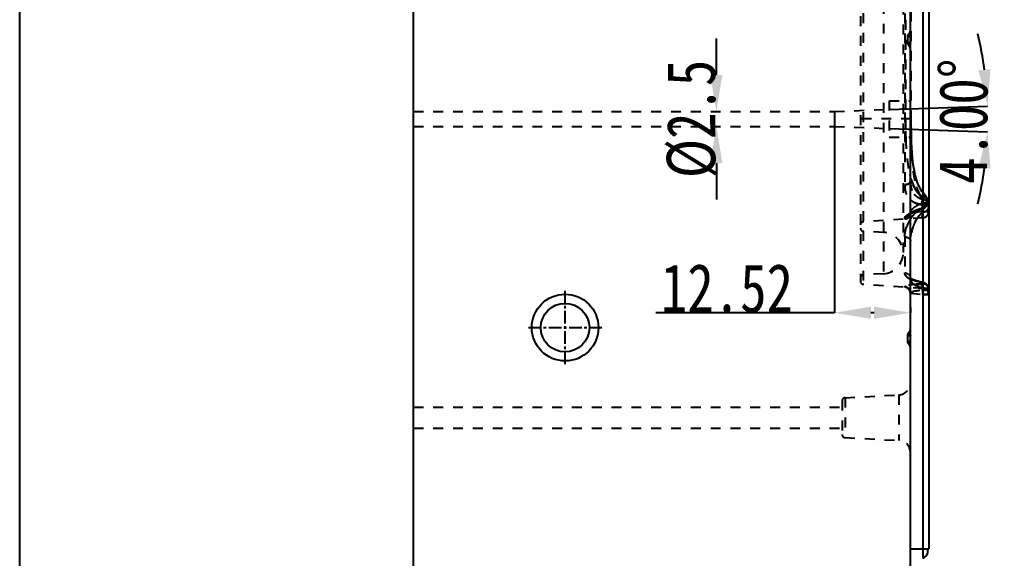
# Model space of a CAD drawing. Header units: millimetres. Extents: x 1572 to 4063, y -10865 to -3081.
# Drawn here: x 2308.2 to 2472.1, y -6529.6 to -6440.9 of the extents above; entities that cross this region are included whole.
import ezdxf

# ---------------------------------------------------------------- set-up
doc = ezdxf.new("R2010")
doc.units = ezdxf.units.MM
doc.header["$LTSCALE"] = 16.335
doc.header["$PDMODE"] = 3
doc.header["$PDSIZE"] = 0.3125
doc.linetypes.add('CENTER', pattern=[0.6, 0.375, -0.075, 0.075, -0.075])
doc.linetypes.add('HIDDEN', pattern=[0.2, 0.1, -0.1])
doc.layers.get('0').update_dxf_attribs({"linetype": 'CONTINUOUS'})
doc.layers.get('Defpoints').update_dxf_attribs({"linetype": 'CONTINUOUS'})
doc.layers.add('DEFAULT_2', color=8, linetype='HIDDEN')
doc.styles.get("Standard").update_dxf_attribs({"font": 'txt', "width": 0.8})
doc.dimstyles.new('ISO-25', dxfattribs={"dimtxt": 8, "dimasz": 6, "dimexe": 0, "dimexo": 0, "dimgap": 0, "dimtad": 1, "dimdsep": 46, "dimtxsty": 'Standard', "dimcen": 0, "dimclrd": 4, "dimclre": 4, "dimclrt": 6, "dimazin": 0, "dimtfac": 1, "dimtofl": 0, "dimtmove": 0, "dimatfit": 3, "dimfxl": 0, "dimarcsym": 0})

# ---------------------------------------------------------------- blocks, each defined once
blk = doc.blocks.new('*D819')
at = {"color": 4, "lineweight": -2, "transparency": 16777216}
for p, q in [((2442.53, -6457.19), (2442.53, -6489.14)), ((2455.05, -6488.28), (2455.05, -6489.14)), ((2442.53, -6489.14), (2413.06, -6489.14)), ((2449.05, -6489.14), (2448.53, -6489.14))]:
    blk.add_line(p, q, dxfattribs=at)
at = {"color": 4, "transparency": 16777216}
for points in [[(2448.53, -6488.14), (2448.53, -6490.14), (2442.53, -6489.14)], [(2449.05, -6488.14), (2449.05, -6490.14), (2455.05, -6489.14)]]:
    blk.add_solid(points, dxfattribs=at)
at = {"layer": 'Defpoints', "color": 0, "transparency": 16777216}
for p in [(2442.53, -6457.19), (2455.05, -6488.28), (2455.05, -6489.14)]:
    blk.add_point(p, dxfattribs=at)
at = {"color": 6, "transparency": 16777216, "insert": (2424.8, -6485.14), "char_height": 8, "attachment_point": 5}
blk.add_mtext('12.52', dxfattribs=at)
blk = doc.blocks.new('*D820')
at = {"color": 4, "lineweight": -2, "transparency": 16777216}
for p, q in [((2451.53, -6455.62), (2467.76, -6455.06)), ((2451.53, -6458.76), (2467.76, -6459.33))]:
    blk.add_line(p, q, dxfattribs=at)
for start, end in [(7.6159, 13.2319), (346.7679, 352.3839)]:
    blk.add_arc((2406.56, -6457.19), 61.24, start, end, dxfattribs=at)
at = {"color": 4, "transparency": 16777216}
for points in [[(2468.25, -6448.99), (2466.26, -6449.16), (2467.76, -6455.06)], [(2466.26, -6465.23), (2468.25, -6465.39), (2467.76, -6459.33)]]:
    blk.add_solid(points, dxfattribs=at)
at = {"layer": 'Defpoints', "color": 0, "transparency": 16777216}
for p in [(2442.53, -6455.94), (2451.53, -6455.62), (2467.79, -6456.48), (2442.53, -6458.45), (2451.53, -6458.76)]:
    blk.add_point(p, dxfattribs=at)
at = {"color": 6, "transparency": 16777216, "insert": (2463.79, -6457.57), "char_height": 8, "attachment_point": 5, "rotation": 89.6245}
blk.add_mtext('4.00\\M+5A1E3', dxfattribs=at)
blk = doc.blocks.new('*D821')
at = {"color": 4, "lineweight": -2, "transparency": 16777216}
for p, q in [((2423.05, -6449.94), (2423.05, -6443.94)), ((2423.05, -6458.45), (2423.05, -6458.45)), ((2423.05, -6464.45), (2423.05, -6470.45))]:
    blk.add_line(p, q, dxfattribs=at)
at = {"color": 4, "transparency": 16777216}
for points in [[(2422.05, -6449.94), (2424.05, -6449.94), (2423.05, -6455.94)], [(2422.05, -6464.45), (2424.05, -6464.45), (2423.05, -6458.45)]]:
    blk.add_solid(points, dxfattribs=at)
at = {"layer": 'Defpoints', "color": 0, "transparency": 16777216}
for p in [(2423.05, -6455.94), (2423.05, -6458.45), (2423.05, -6458.45)]:
    blk.add_point(p, dxfattribs=at)
at = {"color": 6, "transparency": 16777216, "insert": (2419.05, -6457.19), "char_height": 8, "attachment_point": 5, "rotation": 90}
blk.add_mtext('%%c2.5', dxfattribs=at)

msp = doc.modelspace()

# ---------------------------------------------------------------- linework, layer by layer
at = {"color": 7, "linetype": 'Continuous'}
for p, q in [((2373.113, -6643.588), (2373.114, -6263.588)), ((2455.049, -6544.42), (2455.049, -6263.588)), ((2457.079, -6382.781), (2457.079, -6529.595)), ((2458.064, -6384.331), (2458.064, -6528.046)), ((2455.049, -6528.046), (2458.064, -6528.046)), ((2457.914, -6528.791), (2457.914, -6528.046))]:
    msp.add_line(p, q, dxfattribs=at)
at = {"color": 1, "linetype": 'CENTER', "ltscale": 0.342088}
for p, q in [((2398.114, -6497.638), (2398.114, -6485.538)), ((2392.064, -6491.588), (2404.164, -6491.588))]:
    msp.add_line(p, q, dxfattribs=at)
msp.add_lwpolyline([(3074.571, -6716.432), (2308.233, -6716.432), (2308.233, -6191.938), (3074.571, -6191.938)], close=True)
at = {"color": 7, "linetype": 'Continuous'}
for radius in [5.5, 4]:
    msp.add_circle((2398.114, -6491.588), radius, dxfattribs=at)
msp.add_arc((2456.456, -6528.112), 1.608, 292.81477, 335.05534, dxfattribs=at)
at = {"layer": 'DEFAULT_2', "color": 8, "linetype": 'HIDDEN'}
for p, q in [((2447.275, -6403.802), (2447.275, -6484.455)), ((2446.808, -6404.303), (2446.808, -6483.953)), ((2450.605, -6405.541), (2450.604, -6482.715)), ((2453.843, -6408.953), (2453.843, -6479.303)), ((2454.114, -6420.202), (2454.114, -6468.054)), ((2454.227, -6431.063), (2454.227, -6457.193)), ((2455.161, -6457.416), (2455.162, -6430.616)), ((2454.546, -6443.626), (2454.546, -6444.631)), ((2455.072, -6443.626), (2454.546, -6443.626)), ((2454.546, -6444.631), (2455.046, -6444.631)), ((2451.531, -6454.178), (2451.531, -6460.208)), ((2451.531, -6454.178), (2455.049, -6454.178)), ((2373.114, -6455.937), (2442.531, -6455.937)), ((2442.531, -6455.937), (2451.531, -6455.623)), ((2442.531, -6455.937), (2442.531, -6458.449)), ((2455.162, -6457.193), (2446.808, -6457.193)), ((2455.167, -6458.361), (2455.162, -6457.344)), ((2373.114, -6458.449), (2442.531, -6458.449)), ((2442.531, -6458.449), (2451.531, -6458.764)), ((2455.179, -6459.28), (2455.167, -6458.314)), ((2455.2, -6460.173), (2455.179, -6459.28)), ((2451.531, -6460.208), (2455.049, -6460.208)), ((2455.23, -6461.045), (2455.2, -6460.164)), ((2455.27, -6461.897), (2455.23, -6461.045)), ((2455.322, -6462.72), (2455.27, -6461.897)), ((2455.388, -6463.516), (2455.319, -6462.677)), ((2455.471, -6464.285), (2455.382, -6463.449)), ((2457.003, -6469.208), (2456.727, -6468.787)), ((2457.082, -6469.313), (2456.749, -6468.825)), ((2457.318, -6469.585), (2457.003, -6469.208)), ((2457.391, -6469.658), (2457.082, -6469.313)), ((2457.129, -6470.969), (2457.129, -6471.195)), ((2457.391, -6469.658), (2457.318, -6469.585)), ((2457.391, -6469.658), (2457.391, -6469.658)), ((2457.572, -6469.865), (2457.391, -6469.658)), ((2457.46, -6469.73), (2457.392, -6469.659)), ((2457.873, -6470.417), (2457.46, -6469.73)), ((2457.916, -6470.539), (2457.572, -6469.865)), ((2457.833, -6471.478), (2458.052, -6470.941)), ((2457.859, -6471.441), (2458.056, -6470.91)), ((2458.054, -6471.226), (2457.873, -6470.417)), ((2458.06, -6471.311), (2457.916, -6470.539)), ((2458.052, -6470.941), (2458.064, -6470.783)), ((2458.056, -6470.91), (2458.064, -6470.782)), ((2454.982, -6472.898), (2455.242, -6472.733)), ((2457.079, -6472.486), (2455.049, -6472.671)), ((2455.242, -6472.733), (2455.645, -6472.524)), ((2455.259, -6472.723), (2455.659, -6472.518)), ((2455.645, -6472.524), (2456.19, -6472.293)), ((2456.19, -6472.293), (2456.953, -6472.047)), ((2456.953, -6472.046), (2457.429, -6471.845)), ((2456.953, -6472.046), (2457.38, -6471.874)), ((2456.953, -6472.047), (2456.953, -6472.046)), ((2457.079, -6472.486), (2458.064, -6472.46)), ((2457.597, -6472.472), (2457.079, -6472.486)), ((2457.129, -6471.595), (2457.129, -6471.669)), ((2457.38, -6471.874), (2457.833, -6471.478)), ((2457.429, -6471.845), (2457.859, -6471.441)), ((2458.064, -6472.46), (2457.597, -6472.472)), ((2458.064, -6471.46), (2458.054, -6471.226)), ((2458.064, -6471.462), (2458.06, -6471.311)), ((2457.129, -6473.463), (2447.275, -6474.152)), ((2454.114, -6473.469), (2454.114, -6473.651)), ((2450.605, -6475.891), (2447.284, -6475.717)), ((2454.114, -6476.618), (2454.114, -6482.556)), ((2450.604, -6482.715), (2447.284, -6482.889)), ((2455.034, -6483.404), (2455.035, -6483.406)), ((2455.035, -6483.405), (2455.035, -6483.406)), ((2455.035, -6483.406), (2455.049, -6483.471)), ((2455.091, -6483.465), (2455.049, -6483.42)), ((2455.082, -6483.456), (2455.049, -6483.42)), ((2455.162, -6483.521), (2455.082, -6483.456)), ((2455.635, -6483.764), (2455.168, -6483.524)), ((2456.465, -6484.015), (2455.667, -6483.774)), ((2456.573, -6484.039), (2455.693, -6483.786)), ((2456.875, -6484.101), (2456.465, -6484.015)), ((2456.875, -6484.101), (2456.573, -6484.039)), ((2456.76, -6484.122), (2456.875, -6484.101)), ((2456.875, -6484.101), (2456.875, -6484.101)), ((2457.306, -6484.224), (2456.875, -6484.101)), ((2457.345, -6484.24), (2456.875, -6484.101)), ((2457.129, -6485.144), (2447.275, -6484.455)), ((2454.114, -6484.834), (2454.114, -6484.933)), ((2457.129, -6484.29), (2457.129, -6484.322)), ((2457.734, -6484.495), (2457.321, -6484.233)), ((2458.013, -6484.939), (2457.743, -6484.51)), ((2458.063, -6485.241), (2458.015, -6484.954)), ((2458.063, -6485.241), (2458.064, -6485.262)), ((2455.049, -6485.935), (2457.079, -6486.12)), ((2458.064, -6486.146), (2457.079, -6486.12)), ((2457.079, -6486.12), (2457.597, -6486.134)), ((2457.597, -6486.134), (2457.942, -6486.143)), ((2457.942, -6486.143), (2458.059, -6486.146)), ((2454.546, -6492.871), (2454.546, -6493.876)), ((2454.546, -6492.871), (2455.072, -6492.871)), ((2454.546, -6493.876), (2455.046, -6493.876)), ((2443.793, -6503.65), (2443.793, -6509.226)), ((2444.269, -6503.147), (2453.144, -6502.682)), ((2444.269, -6503.147), (2444.269, -6509.729)), ((2453.144, -6502.682), (2453.144, -6510.194)), ((2373.114, -6504.688), (2443.793, -6504.688)), ((2373.114, -6508.188), (2443.793, -6508.188)), ((2444.269, -6509.729), (2453.144, -6510.194))]:
    msp.add_line(p, q, dxfattribs=at)
for points in [[(2456.486, -6468.332), (2456.275, -6467.841), (2456.089, -6467.319), (2455.927, -6466.767), (2455.784, -6466.181), (2455.66, -6465.556), (2455.551, -6464.891), (2455.459, -6464.188)], [(2455.84, -6466.422), (2455.693, -6465.737), (2455.571, -6465.025), (2455.471, -6464.285)], [(2456.749, -6468.825), (2456.465, -6468.286), (2456.222, -6467.701), (2456.014, -6467.078), (2455.84, -6466.422)], [(2455.049, -6472.479), (2455.047, -6472.53), (2454.952, -6472.875), (2454.887, -6472.972)], [(2455.049, -6472.479), (2454.954, -6472.872), (2454.888, -6472.971)], [(2454.888, -6472.971), (2454.881, -6472.979), (2454.982, -6472.898)], [(2455.693, -6483.786), (2455.181, -6483.534), (2455.091, -6483.465)], [(2458.064, -6485.262), (2458.02, -6484.962), (2457.76, -6484.521), (2457.345, -6484.24)]]:
    msp.add_lwpolyline(points, dxfattribs=at)
for centre, radius, start, end in [((2454.044, -6442.502), 1.005, 311.8102, 359.99989), ((2455.049, -6443.626), 0.502, 131.8102, 179.99989), ((2455.049, -6444.631), 0.502, 179.99989, 228.18957), ((2452.197, -6442.614), 3.472, 316.48158, 317.57139), ((2454.044, -6445.754), 1.005, 359.99989, 48.18957), ((2562.051, -6457.232), 107.824, 179.97918, 181.05507), ((2606.919, -6457.225), 151.784, 179.98797, 180.74608), ((2529.847, -6457.862), 75.615, 181.02713, 182.38604), ((2563.135, -6457.839), 107.996, 180.72282, 181.67639), ((2467.694, -6463.181), 13.144, 193.93274, 195.6792), ((2459.213, -6477.121), 6.41, 109.44558, 114.15244), ((2454.569, -6470.061), 2.538, 343.71624, 348.3618), ((2454.891, -6470.126), 2.209, 348.32378, 352.06831), ((2456.758, -6475.751), 5.33, 83.93546, 86.54287), ((2455.297, -6470.971), 1.832, 0.0485, 7.32574), ((2456.88, -6474.602), 4.175, 81.76373, 83.93383), ((2457.364, -6470.707), 0.7, 354.0664, 359.94023), ((2454.044, -6472.671), 1.005, 273.99989, 359.99989), ((2459.396, -6476.406), 5.131, 133.21606, 140.12041), ((2459.143, -6480.385), 8.73, 105.84341, 113.19051), ((2459.091, -6476.088), 4.69, 131.30437, 133.16395), ((2458.524, -6475.392), 3.792, 124.27722, 125.56513), ((2458.471, -6475.313), 3.697, 122.16431, 124.28061), ((2458.376, -6475.159), 3.516, 117.35991, 122.18522), ((2455.043, -6473.367), 2.172, 35.90133, 37.77254), ((2454.533, -6473.737), 2.801, 24.64379, 28.96044), ((2454.682, -6472.627), 2.401, 354.1166, 3.36054), ((2455.565, -6471.197), 1.564, 352.55339, 0.05329), ((2457.063, -6473.033), 1.839, 76.27095, 87.95197), ((2457.059, -6472.46), 1.005, 273.99989, 359.99989), ((2457.399, -6471.697), 0.665, 341.01269, 359.94439), ((2447.31, -6474.653), 0.502, 93.99989, 179.99989), ((2460.138, -6476.98), 6.07, 146.99147, 161.28414), ((2454.043, -6472.475), 1.005, 330.53271, 338.47314), ((2460.079, -6476.938), 5.997, 146.22271, 147.02324), ((2459.81, -6476.752), 5.671, 140.1135, 146.26808), ((2461.717, -6477.128), 6.603, 151.71499, 155.51678), ((2461.248, -6476.878), 6.072, 148.8852, 151.69673), ((2460.926, -6476.683), 5.695, 146.22804, 148.88682), ((2460.542, -6476.427), 5.234, 145.38379, 146.21427), ((2460.206, -6476.194), 4.825, 143.474, 145.39744), ((2459.794, -6475.889), 4.313, 141.0561, 143.47983), ((2447.31, -6475.215), 0.502, 179.99989, 266.99989), ((2450.426, -6479.303), 3.417, 272.99989, 86.99989), ((2447.31, -6483.391), 0.502, 92.99989, 179.99989), ((2447.31, -6483.953), 0.502, 179.99989, 265.99989), ((2456.395, -6480.749), 3.171, 240.66763, 244.33099), ((2454.29, -6483.473), 0.759, 0.04137, 5.08329), ((2454.044, -6485.935), 1.005, 359.99989, 85.99989), ((2455.974, -6491.073), 6.581, 99.97418, 101.03341), ((2456.23, -6492.538), 8.068, 98.61488, 99.96674), ((2454.783, -6485.423), 2.294, 8.56758, 11.50171), ((2454.602, -6485.453), 2.477, 1.21874, 8.64789), ((2454.682, -6485.98), 2.401, 356.63917, 5.88148), ((2457.059, -6486.146), 1.005, 359.99989, 85.99989), ((2457.263, -6479.865), 5.529, 273.25046, 274.49899), ((2457.023, -6485.301), 1.045, 22.80646, 30.63606), ((2454.044, -6491.747), 1.005, 311.8102, 359.99989), ((2455.049, -6492.871), 0.502, 131.8102, 179.99989), ((2455.049, -6493.876), 0.502, 179.99989, 228.18957), ((2452.197, -6491.859), 3.472, 316.48158, 317.57139), ((2454.044, -6494.999), 1.005, 359.99989, 48.18957), ((2453.039, -6500.674), 2.01, 272.99989, 359.99989), ((2444.295, -6503.649), 0.502, 92.99989, 179.99989), ((2444.295, -6509.227), 0.502, 179.99989, 266.99989), ((2453.039, -6512.202), 2.01, 359.99989, 86.99989)]:
    msp.add_arc(centre, radius, start, end, dxfattribs=at)
for points, knots in [([(2455.072, -6443.626), (2455.006, -6443.626), (2454.883, -6443.624), (2454.737, -6443.621), (2454.641, -6443.624), (2454.59, -6443.62), (2454.559, -6443.631), (2454.546, -6443.626)], [0, 0, 0, 0, 0.3781006, 0.703921, 0.8293399, 0.9226063, 1, 1, 1, 1]), ([(2455.046, -6443.626), (2454.983, -6443.626), (2454.816, -6443.623), (2454.649, -6443.622), (2454.546, -6443.626)], [0, 0, 0, 0, 0.3821974, 1, 1, 1, 1]), ([(2454.546, -6444.631), (2454.552, -6444.628), (2454.577, -6444.633), (2454.627, -6444.627), (2454.71, -6444.629), (2454.774, -6444.629), (2454.811, -6444.629)], [0, 0, 0, 0, 0.0690556, 0.2691311, 0.5871275, 1, 1, 1, 1]), ([(2454.613, -6444.633), (2454.603, -6444.633), (2454.581, -6444.632), (2454.559, -6444.631), (2454.546, -6444.631)], [0, 0, 0, 0, 0.4304533, 1, 1, 1, 1]), ([(2455.046, -6444.631), (2455.003, -6444.631), (2454.859, -6444.632), (2454.714, -6444.635), (2454.613, -6444.633)], [0, 0, 0, 0, 0.2979753, 1, 1, 1, 1]), ([(2455.075, -6443.626), (2455.033, -6443.575), (2454.95, -6443.486), (2454.851, -6443.381), (2454.786, -6443.315), (2454.751, -6443.277), (2454.73, -6443.266), (2454.717, -6443.249), (2454.714, -6443.252)], [0, 0, 0, 0, 0.3784584, 0.70365, 0.8285858, 0.9216182, 0.979462, 1, 1, 1, 1]), ([(2454.714, -6443.251), (2454.718, -6443.255), (2454.775, -6443.316), (2454.83, -6443.378), (2454.881, -6443.436)], [0, 0, 0, 0, 0.0686033, 1, 1, 1, 1]), ([(2455.049, -6443.626), (2455.006, -6443.578), (2454.896, -6443.452), (2454.785, -6443.327), (2454.714, -6443.252)], [0, 0, 0, 0, 0.3819769, 1, 1, 1, 1]), ([(2454.714, -6445.005), (2454.723, -6444.995), (2454.836, -6444.873), (2454.946, -6444.746), (2455.049, -6444.63)], [0, 0, 0, 0, 0.076344, 1, 1, 1, 1]), ([(2454.714, -6445.005), (2454.717, -6445.007), (2454.73, -6444.991), (2454.75, -6444.979), (2454.786, -6444.941), (2454.85, -6444.876), (2454.95, -6444.77), (2455.033, -6444.681), (2455.075, -6444.631)], [0, 0, 0, 0, 0.0205352, 0.0783889, 0.1714387, 0.2963943, 0.6216017, 1, 1, 1, 1]), ([(2454.715, -6443.253), (2454.72, -6443.249), (2454.741, -6443.279), (2454.775, -6443.299), (2454.832, -6443.364), (2454.875, -6443.408), (2454.9, -6443.433)], [0, 0, 0, 0, 0.0708251, 0.2708652, 0.5877734, 1, 1, 1, 1]), ([(2455.075, -6444.631), (2455.047, -6444.665), (2454.946, -6444.776), (2454.844, -6444.885), (2454.768, -6444.959)], [0, 0, 0, 0, 0.2958438, 1, 1, 1, 1]), ([(2454.881, -6443.436), (2454.894, -6443.451), (2454.95, -6443.514), (2455.006, -6443.578), (2455.049, -6443.626)], [0, 0, 0, 0, 0.2354748, 1, 1, 1, 1]), ([(2454.9, -6443.433), (2454.914, -6443.448), (2454.974, -6443.511), (2455.033, -6443.575), (2455.075, -6443.626)], [0, 0, 0, 0, 0.2366752, 1, 1, 1, 1]), ([(2454.768, -6444.959), (2454.756, -6444.971), (2454.741, -6444.977), (2454.72, -6445.007), (2454.715, -6445.003)], [0, 0, 0, 0, 0.7385191, 1, 1, 1, 1]), ([(2454.227, -6457.193), (2454.227, -6458.328), (2454.255, -6460.583), (2454.453, -6463.918), (2454.919, -6466.646), (2455.735, -6468.657), (2456.363, -6469.557), (2456.76, -6469.921)], [0, 0, 0, 0, 0.2569673, 0.5102128, 0.7568379, 0.878146, 1, 1, 1, 1]), ([(2457.079, -6470.378), (2456.728, -6469.954), (2456.246, -6468.936), (2455.784, -6467.346), (2455.506, -6465.697), (2455.274, -6463.456), (2455.159, -6460.616), (2455.133, -6458.337), (2455.135, -6457.193)], [0, 0, 0, 0, 0.1223652, 0.2448755, 0.3685534, 0.4933996, 0.7456584, 1, 1, 1, 1]), ([(2454.114, -6468.054), (2454.233, -6468.048), (2454.466, -6468.005), (2454.844, -6467.849), (2455.049, -6467.569), (2455.049, -6467.393)], [0, 0, 0, 0, 0.2903686, 0.5719672, 1, 1, 1, 1]), ([(2455.049, -6467.393), (2455.049, -6467.569), (2454.844, -6467.849), (2454.466, -6468.005), (2454.233, -6468.048), (2454.114, -6468.054)], [0, 0, 0, 0, 0.4280315, 0.7096309, 1, 1, 1, 1]), ([(2456.323, -6469.443), (2456.164, -6469.244), (2455.602, -6468.408), (2455.242, -6467.454), (2455.039, -6466.733)], [0, 0, 0, 0, 0.2533546, 1, 1, 1, 1]), ([(2457.079, -6470.43), (2456.742, -6470.359), (2456.11, -6470.11), (2455.411, -6469.377), (2455.09, -6468.42), (2455.049, -6467.745), (2455.049, -6467.393)], [0, 0, 0, 0, 0.2586057, 0.4948756, 0.735867, 1, 1, 1, 1]), ([(2455.049, -6467.393), (2455.049, -6467.673), (2455.077, -6468.214), (2455.258, -6468.987), (2455.642, -6469.656), (2456.034, -6469.983), (2456.25, -6470.112)], [0, 0, 0, 0, 0.2697323, 0.5200691, 0.7579353, 1, 1, 1, 1]), ([(2454.114, -6468.054), (2454.1, -6468.431), (2454.183, -6469.165), (2454.612, -6470.209), (2455.536, -6470.978), (2456.325, -6471.231), (2456.76, -6471.298)], [0, 0, 0, 0, 0.2450933, 0.4740398, 0.7143808, 1, 1, 1, 1]), ([(2457.079, -6470.378), (2457.007, -6470.287), (2456.734, -6469.905), (2456.52, -6469.482), (2456.382, -6469.157)], [0, 0, 0, 0, 0.2472916, 1, 1, 1, 1]), ([(2455.754, -6470.997), (2455.686, -6470.967), (2455.432, -6470.842), (2455.195, -6470.681), (2455.039, -6470.542)], [0, 0, 0, 0, 0.2625911, 1, 1, 1, 1]), ([(2457.079, -6471.077), (2456.794, -6471.177), (2456.283, -6471.398), (2455.653, -6471.783), (2455.265, -6472.106), (2455.091, -6472.335), (2455.049, -6472.436), (2455.049, -6472.479)], [0, 0, 0, 0, 0.3590146, 0.6572558, 0.8757289, 0.9498375, 1, 1, 1, 1]), ([(2456.243, -6471.178), (2456.2, -6471.165), (2456.034, -6471.113), (2455.872, -6471.05), (2455.754, -6470.997)], [0, 0, 0, 0, 0.2573768, 1, 1, 1, 1]), ([(2456.25, -6470.112), (2456.311, -6470.148), (2456.572, -6470.289), (2456.858, -6470.384), (2457.079, -6470.43)], [0, 0, 0, 0, 0.2396279, 1, 1, 1, 1]), ([(2456.76, -6469.921), (2456.884, -6469.82), (2457.049, -6469.689), (2457.338, -6469.606), (2457.391, -6469.658)], [0, 0, 0, 0, 0.6820012, 1, 1, 1, 1]), ([(2456.76, -6469.921), (2456.884, -6469.82), (2457.049, -6469.689), (2457.337, -6469.606), (2457.391, -6469.658)], [0, 0, 0, 0, 0.6814149, 1, 1, 1, 1]), ([(2456.76, -6469.921), (2456.895, -6470.048), (2457.07, -6470.403), (2457.129, -6470.778), (2457.129, -6470.969)], [0, 0, 0, 0, 0.4926722, 1, 1, 1, 1]), ([(2456.76, -6471.298), (2456.847, -6471.195), (2456.976, -6470.904), (2457.055, -6470.604), (2457.079, -6470.43)], [0, 0, 0, 0, 0.43523, 1, 1, 1, 1]), ([(2456.76, -6471.298), (2456.772, -6471.283), (2456.825, -6471.213), (2456.866, -6471.134), (2456.895, -6471.072)], [0, 0, 0, 0, 0.221093, 1, 1, 1, 1]), ([(2456.895, -6471.072), (2456.906, -6471.049), (2456.948, -6470.951), (2456.982, -6470.85), (2457.005, -6470.772)], [0, 0, 0, 0, 0.2391644, 1, 1, 1, 1]), ([(2456.953, -6472.046), (2457.077, -6472.011), (2457.148, -6471.711), (2457.138, -6471.394), (2457.103, -6471.181), (2457.079, -6471.077)], [0, 0, 0, 0, 0.3795375, 0.685434, 1, 1, 1, 1]), ([(2457.391, -6469.658), (2457.451, -6469.717), (2457.345, -6470.049), (2457.197, -6470.235), (2457.079, -6470.378)], [0, 0, 0, 0, 0.3107378, 1, 1, 1, 1]), ([(2457.391, -6469.659), (2457.451, -6469.717), (2457.345, -6470.049), (2457.198, -6470.235), (2457.079, -6470.378)], [0, 0, 0, 0, 0.3104291, 1, 1, 1, 1]), ([(2457.079, -6470.378), (2457.354, -6470.477), (2457.811, -6470.746), (2458.063, -6471.244), (2458.064, -6471.46)], [0, 0, 0, 0, 0.5744622, 1, 1, 1, 1]), ([(2457.079, -6470.378), (2457.124, -6470.394), (2457.29, -6470.461), (2457.447, -6470.55), (2457.553, -6470.627)], [0, 0, 0, 0, 0.2644326, 1, 1, 1, 1]), ([(2457.079, -6470.43), (2457.321, -6470.445), (2457.641, -6470.487), (2457.967, -6470.583), (2458.064, -6470.67), (2458.064, -6470.708)], [0, 0, 0, 0, 0.6891715, 0.8923494, 1, 1, 1, 1]), ([(2457.079, -6471.077), (2457.321, -6471.052), (2457.642, -6471.003), (2457.965, -6470.899), (2458.064, -6470.815), (2458.064, -6470.777)], [0, 0, 0, 0, 0.6896435, 0.8936446, 1, 1, 1, 1]), ([(2458.064, -6470.708), (2458.064, -6470.929), (2457.842, -6471.401), (2457.369, -6471.58), (2457.129, -6471.595)], [0, 0, 0, 0, 0.4791999, 1, 1, 1, 1]), ([(2457.129, -6471.669), (2457.358, -6471.655), (2457.828, -6471.485), (2458.062, -6471.014), (2458.064, -6470.783)], [0, 0, 0, 0, 0.4980705, 1, 1, 1, 1]), ([(2457.129, -6470.969), (2457.257, -6470.974), (2457.499, -6471.007), (2457.844, -6471.12), (2458.064, -6471.329), (2458.064, -6471.464)], [0, 0, 0, 0, 0.343178, 0.6398174, 1, 1, 1, 1]), ([(2457.129, -6471.595), (2457.307, -6471.584), (2457.66, -6471.477), (2457.915, -6471.2), (2457.987, -6471.041)], [0, 0, 0, 0, 0.5052052, 1, 1, 1, 1]), ([(2457.938, -6470.586), (2457.91, -6470.573), (2457.761, -6470.517), (2457.604, -6470.489), (2457.478, -6470.47)], [0, 0, 0, 0, 0.1935066, 1, 1, 1, 1]), ([(2457.997, -6470.866), (2457.975, -6470.88), (2457.848, -6470.945), (2457.707, -6470.977), (2457.593, -6471.001)], [0, 0, 0, 0, 0.181272, 1, 1, 1, 1]), ([(2458.064, -6470.708), (2458.064, -6470.699), (2458.054, -6470.656), (2458.015, -6470.628), (2457.986, -6470.611)], [0, 0, 0, 0, 0.1964242, 1, 1, 1, 1]), ([(2458.064, -6470.777), (2458.064, -6470.785), (2458.056, -6470.823), (2458.022, -6470.849), (2457.997, -6470.866)], [0, 0, 0, 0, 0.1991478, 1, 1, 1, 1]), ([(2454.114, -6473.469), (2454.113, -6473.417), (2454.188, -6473.29), (2454.478, -6473.015), (2454.785, -6472.825), (2455.02, -6472.694)], [0, 0, 0, 0, 0.1276397, 0.3364376, 1, 1, 1, 1]), ([(2456.76, -6471.987), (2456.386, -6472.093), (2455.722, -6472.329), (2454.902, -6472.743), (2454.397, -6473.08), (2454.169, -6473.317), (2454.114, -6473.425), (2454.114, -6473.469)], [0, 0, 0, 0, 0.376749, 0.6792355, 0.8899997, 0.9570578, 1, 1, 1, 1]), ([(2454.114, -6476.618), (2454.114, -6475.769), (2454.509, -6474.437), (2455.539, -6472.92), (2456.309, -6472.269), (2456.76, -6472.036)], [0, 0, 0, 0, 0.4642046, 0.7226504, 1, 1, 1, 1]), ([(2454.114, -6473.469), (2454.369, -6473.451), (2454.863, -6473.216), (2455.049, -6472.711), (2455.049, -6472.479)], [0, 0, 0, 0, 0.5236928, 1, 1, 1, 1]), ([(2454.977, -6472.843), (2454.989, -6472.813), (2455.029, -6472.695), (2455.049, -6472.57), (2455.049, -6472.479)], [0, 0, 0, 0, 0.2640027, 1, 1, 1, 1]), ([(2455.049, -6472.479), (2455.049, -6472.438), (2455.088, -6472.34), (2455.252, -6472.12), (2455.435, -6471.966), (2455.575, -6471.86)], [0, 0, 0, 0, 0.1477651, 0.3641811, 1, 1, 1, 1]), ([(2455.049, -6477.32), (2455.049, -6476.46), (2455.326, -6475.136), (2456.105, -6473.549), (2456.706, -6472.831), (2457.079, -6472.569)], [0, 0, 0, 0, 0.4861503, 0.7422171, 1, 1, 1, 1]), ([(2457.129, -6471.195), (2457.129, -6471.282), (2457.107, -6471.587), (2456.96, -6471.932), (2456.76, -6472.036)], [0, 0, 0, 0, 0.2767521, 1, 1, 1, 1]), ([(2456.76, -6471.298), (2456.812, -6471.307), (2456.965, -6471.347), (2457.129, -6471.484), (2457.129, -6471.595)], [0, 0, 0, 0, 0.3226194, 1, 1, 1, 1]), ([(2456.952, -6471.363), (2456.938, -6471.355), (2456.877, -6471.326), (2456.811, -6471.307), (2456.76, -6471.298)], [0, 0, 0, 0, 0.2323687, 1, 1, 1, 1]), ([(2456.76, -6472.036), (2456.811, -6472.01), (2457.011, -6471.851), (2457.091, -6471.589), (2457.116, -6471.399)], [0, 0, 0, 0, 0.2326191, 1, 1, 1, 1]), ([(2457.129, -6471.669), (2457.129, -6471.702), (2457.073, -6471.87), (2456.891, -6471.949), (2456.76, -6471.987)], [0, 0, 0, 0, 0.1931307, 1, 1, 1, 1]), ([(2456.76, -6471.987), (2456.795, -6471.977), (2456.913, -6471.936), (2457.027, -6471.867), (2457.081, -6471.796)], [0, 0, 0, 0, 0.2918094, 1, 1, 1, 1]), ([(2456.76, -6471.987), (2456.775, -6471.999), (2456.83, -6472.038), (2456.905, -6472.06), (2456.953, -6472.046)], [0, 0, 0, 0, 0.2823075, 1, 1, 1, 1]), ([(2456.76, -6471.987), (2456.775, -6471.999), (2456.83, -6472.038), (2456.905, -6472.06), (2456.953, -6472.046)], [0, 0, 0, 0, 0.2823146, 1, 1, 1, 1]), ([(2456.76, -6472.036), (2456.856, -6472.161), (2456.967, -6472.338), (2457.058, -6472.524), (2457.079, -6472.569)], [0, 0, 0, 0, 0.7598609, 1, 1, 1, 1]), ([(2456.76, -6473.488), (2456.813, -6473.485), (2456.932, -6473.39), (2457.03, -6473.16), (2457.082, -6472.843), (2457.086, -6472.607), (2457.079, -6472.486)], [0, 0, 0, 0, 0.1431015, 0.3663719, 0.6714752, 1, 1, 1, 1]), ([(2456.802, -6472.093), (2456.818, -6472.115), (2456.883, -6472.208), (2456.942, -6472.305), (2456.984, -6472.381)], [0, 0, 0, 0, 0.2357356, 1, 1, 1, 1]), ([(2457.129, -6471.595), (2457.129, -6471.573), (2457.109, -6471.472), (2457.021, -6471.399), (2456.952, -6471.363)], [0, 0, 0, 0, 0.2185339, 1, 1, 1, 1]), ([(2456.953, -6472.046), (2457.031, -6472.024), (2457.114, -6471.869), (2457.14, -6471.659), (2457.14, -6471.52), (2457.135, -6471.446)], [0, 0, 0, 0, 0.3711218, 0.6623595, 1, 1, 1, 1]), ([(2457.079, -6472.569), (2457.226, -6472.54), (2457.491, -6472.458), (2457.816, -6472.255), (2458.019, -6471.993), (2458.064, -6471.792), (2458.064, -6471.697)], [0, 0, 0, 0, 0.3164294, 0.5799411, 0.8001123, 1, 1, 1, 1]), ([(2457.079, -6472.569), (2457.124, -6472.56), (2457.29, -6472.521), (2457.452, -6472.461), (2457.563, -6472.403)], [0, 0, 0, 0, 0.2676355, 1, 1, 1, 1]), ([(2457.129, -6471.195), (2457.247, -6471.199), (2457.478, -6471.233), (2457.826, -6471.337), (2458.064, -6471.552), (2458.064, -6471.697)], [0, 0, 0, 0, 0.3155411, 0.6114749, 1, 1, 1, 1]), ([(2457.5, -6471.579), (2457.469, -6471.593), (2457.35, -6471.638), (2457.223, -6471.663), (2457.129, -6471.669)], [0, 0, 0, 0, 0.261741, 1, 1, 1, 1]), ([(2457.803, -6471.359), (2457.781, -6471.347), (2457.684, -6471.299), (2457.58, -6471.266), (2457.499, -6471.246)], [0, 0, 0, 0, 0.2326264, 1, 1, 1, 1]), ([(2457.992, -6471.098), (2457.945, -6471.205), (2457.81, -6471.405), (2457.607, -6471.533), (2457.5, -6471.579)], [0, 0, 0, 0, 0.5009181, 1, 1, 1, 1]), ([(2457.563, -6472.403), (2457.601, -6472.383), (2457.736, -6472.304), (2457.857, -6472.197), (2457.925, -6472.106)], [0, 0, 0, 0, 0.2751467, 1, 1, 1, 1]), ([(2458.064, -6471.697), (2458.064, -6471.673), (2458.043, -6471.556), (2457.955, -6471.463), (2457.881, -6471.409)], [0, 0, 0, 0, 0.2099471, 1, 1, 1, 1]), ([(2456.76, -6473.488), (2456.846, -6473.482), (2457.024, -6473.255), (2457.055, -6473.025), (2457.071, -6472.873)], [0, 0, 0, 0, 0.3595162, 1, 1, 1, 1]), ([(2454.114, -6476.618), (2454.114, -6476.487), (2454.139, -6475.949), (2454.259, -6475.418), (2454.389, -6475.032)], [0, 0, 0, 0, 0.2431661, 1, 1, 1, 1]), ([(2455.708, -6474.391), (2455.6, -6474.628), (2455.233, -6475.563), (2455.049, -6476.575), (2455.049, -6477.32)], [0, 0, 0, 0, 0.258564, 1, 1, 1, 1]), ([(2454.114, -6476.618), (2454.233, -6476.624), (2454.468, -6476.67), (2454.852, -6476.841), (2455.049, -6477.136), (2455.049, -6477.32)], [0, 0, 0, 0, 0.2841861, 0.5624604, 1, 1, 1, 1]), ([(2454.114, -6482.556), (2454.362, -6482.571), (2454.843, -6482.77), (2455.049, -6483.251), (2455.049, -6483.472)], [0, 0, 0, 0, 0.5294561, 1, 1, 1, 1]), ([(2454.114, -6482.556), (2454.114, -6482.734), (2454.278, -6483.143), (2454.874, -6483.569), (2455.723, -6483.902), (2456.39, -6484.054), (2456.76, -6484.122)], [0, 0, 0, 0, 0.1637672, 0.3742549, 0.6551103, 1, 1, 1, 1]), ([(2454.841, -6483.513), (2454.637, -6483.398), (2454.283, -6483.154), (2454.114, -6482.737), (2454.114, -6482.556)], [0, 0, 0, 0, 0.5639692, 1, 1, 1, 1]), ([(2455.682, -6483.862), (2455.622, -6483.843), (2455.398, -6483.77), (2455.177, -6483.682), (2455.021, -6483.607)], [0, 0, 0, 0, 0.2667503, 1, 1, 1, 1]), ([(2455.049, -6483.472), (2455.049, -6483.65), (2455.153, -6484.035), (2455.598, -6484.503), (2456.266, -6484.855), (2456.79, -6485.017), (2457.079, -6485.088)], [0, 0, 0, 0, 0.1921564, 0.4096415, 0.678566, 1, 1, 1, 1]), ([(2455.618, -6484.471), (2455.449, -6484.345), (2455.161, -6484.056), (2455.049, -6483.656), (2455.049, -6483.472)], [0, 0, 0, 0, 0.5332551, 1, 1, 1, 1]), ([(2456.76, -6484.122), (2456.664, -6484.104), (2456.301, -6484.033), (2455.942, -6483.944), (2455.682, -6483.862)], [0, 0, 0, 0, 0.2633955, 1, 1, 1, 1]), ([(2456.76, -6484.122), (2456.851, -6484.138), (2456.972, -6484.17), (2457.094, -6484.232), (2457.129, -6484.272), (2457.129, -6484.29)], [0, 0, 0, 0, 0.6630662, 0.8746575, 1, 1, 1, 1]), ([(2456.874, -6484.106), (2456.999, -6484.134), (2457.105, -6484.421), (2457.112, -6484.75), (2457.097, -6484.976), (2457.079, -6485.088)], [0, 0, 0, 0, 0.3654894, 0.6747666, 1, 1, 1, 1]), ([(2456.874, -6484.106), (2456.999, -6484.134), (2457.105, -6484.421), (2457.112, -6484.75), (2457.097, -6484.976), (2457.079, -6485.088)], [0, 0, 0, 0, 0.3654642, 0.6747466, 1, 1, 1, 1]), ([(2456.76, -6484.423), (2456.403, -6484.43), (2455.763, -6484.463), (2455.019, -6484.554), (2454.56, -6484.642), (2454.325, -6484.706), (2454.189, -6484.756), (2454.114, -6484.809), (2454.114, -6484.834)], [0, 0, 0, 0, 0.3952339, 0.709639, 0.8277854, 0.9161792, 0.9729238, 1, 1, 1, 1]), ([(2454.114, -6484.834), (2454.114, -6484.812), (2454.177, -6484.762), (2454.234, -6484.74), (2454.277, -6484.725)], [0, 0, 0, 0, 0.3294971, 1, 1, 1, 1]), ([(2454.114, -6484.834), (2454.359, -6484.851), (2454.853, -6485.079), (2455.049, -6485.588), (2455.049, -6485.832)], [0, 0, 0, 0, 0.5006172, 1, 1, 1, 1]), ([(2454.114, -6484.834), (2454.148, -6484.836), (2454.29, -6484.855), (2454.428, -6484.904), (2454.524, -6484.956)], [0, 0, 0, 0, 0.2386845, 1, 1, 1, 1]), ([(2454.524, -6484.956), (2454.626, -6485.011), (2454.814, -6485.154), (2454.934, -6485.358), (2454.976, -6485.466)], [0, 0, 0, 0, 0.5006897, 1, 1, 1, 1]), ([(2454.976, -6485.466), (2454.988, -6485.496), (2455.029, -6485.614), (2455.049, -6485.74), (2455.049, -6485.832)], [0, 0, 0, 0, 0.260064, 1, 1, 1, 1]), ([(2455.049, -6485.832), (2455.049, -6485.81), (2455.099, -6485.755), (2455.281, -6485.664), (2455.678, -6485.551), (2456.307, -6485.447), (2456.803, -6485.409), (2457.079, -6485.401)], [0, 0, 0, 0, 0.0323769, 0.0913427, 0.2962572, 0.6076964, 1, 1, 1, 1]), ([(2455.194, -6485.71), (2455.156, -6485.727), (2455.1, -6485.755), (2455.049, -6485.809), (2455.049, -6485.832)], [0, 0, 0, 0, 0.6461945, 1, 1, 1, 1]), ([(2456.26, -6484.825), (2456.199, -6484.799), (2455.976, -6484.7), (2455.761, -6484.578), (2455.618, -6484.471)], [0, 0, 0, 0, 0.2686964, 1, 1, 1, 1]), ([(2455.678, -6484.482), (2455.762, -6484.474), (2456.122, -6484.445), (2456.483, -6484.429), (2456.76, -6484.423)], [0, 0, 0, 0, 0.2339223, 1, 1, 1, 1]), ([(2457.079, -6485.088), (2457.006, -6485.07), (2456.728, -6484.998), (2456.455, -6484.906), (2456.26, -6484.825)], [0, 0, 0, 0, 0.2629737, 1, 1, 1, 1]), ([(2457.129, -6484.322), (2457.129, -6484.364), (2456.956, -6484.416), (2456.849, -6484.421), (2456.76, -6484.423)], [0, 0, 0, 0, 0.3170387, 1, 1, 1, 1]), ([(2456.76, -6484.423), (2456.794, -6484.422), (2456.903, -6484.416), (2457.016, -6484.404), (2457.083, -6484.371)], [0, 0, 0, 0, 0.3166547, 1, 1, 1, 1]), ([(2456.76, -6484.423), (2456.811, -6484.454), (2456.903, -6484.573), (2457.039, -6484.897), (2457.075, -6485.193), (2457.079, -6485.401)], [0, 0, 0, 0, 0.1697311, 0.4097436, 1, 1, 1, 1]), ([(2456.76, -6485.118), (2456.813, -6485.122), (2456.932, -6485.216), (2457.03, -6485.446), (2457.082, -6485.763), (2457.086, -6485.999), (2457.079, -6486.12)], [0, 0, 0, 0, 0.1431027, 0.3663726, 0.6714771, 1, 1, 1, 1]), ([(2456.898, -6485.202), (2456.909, -6485.215), (2456.955, -6485.279), (2456.987, -6485.352), (2457.007, -6485.41)], [0, 0, 0, 0, 0.2155853, 1, 1, 1, 1]), ([(2458.064, -6485.262), (2458.064, -6485.252), (2458.038, -6485.23), (2457.951, -6485.198), (2457.758, -6485.158), (2457.454, -6485.119), (2457.213, -6485.098), (2457.079, -6485.088)], [0, 0, 0, 0, 0.0283074, 0.0840797, 0.2869023, 0.6009768, 1, 1, 1, 1]), ([(2458.064, -6485.295), (2458.064, -6485.304), (2458.038, -6485.324), (2457.951, -6485.349), (2457.757, -6485.376), (2457.453, -6485.394), (2457.213, -6485.399), (2457.079, -6485.401)], [0, 0, 0, 0, 0.0271935, 0.081808, 0.2835969, 0.5985713, 1, 1, 1, 1]), ([(2457.079, -6485.401), (2457.124, -6485.4), (2457.29, -6485.398), (2457.455, -6485.393), (2457.576, -6485.386)], [0, 0, 0, 0, 0.2709982, 1, 1, 1, 1]), ([(2457.083, -6484.371), (2457.09, -6484.368), (2457.11, -6484.358), (2457.129, -6484.337), (2457.129, -6484.322)], [0, 0, 0, 0, 0.3272351, 1, 1, 1, 1]), ([(2458.064, -6485.262), (2458.064, -6485.016), (2457.854, -6484.515), (2457.366, -6484.306), (2457.129, -6484.29)], [0, 0, 0, 0, 0.5089148, 1, 1, 1, 1]), ([(2457.129, -6484.29), (2457.186, -6484.294), (2457.425, -6484.332), (2457.654, -6484.454), (2457.784, -6484.587)], [0, 0, 0, 0, 0.2349635, 1, 1, 1, 1]), ([(2457.129, -6484.322), (2457.372, -6484.339), (2457.862, -6484.555), (2458.064, -6485.056), (2458.064, -6485.295)], [0, 0, 0, 0, 0.505081, 1, 1, 1, 1]), ([(2457.696, -6485.378), (2457.72, -6485.376), (2457.801, -6485.369), (2457.882, -6485.359), (2457.939, -6485.349)], [0, 0, 0, 0, 0.2938517, 1, 1, 1, 1]), ([(2458.064, -6485.295), (2458.064, -6485.266), (2458.057, -6485.146), (2458.027, -6485.028), (2457.993, -6484.943)], [0, 0, 0, 0, 0.2390386, 1, 1, 1, 1]), ([(2455.072, -6492.871), (2455.006, -6492.871), (2454.882, -6492.869), (2454.737, -6492.866), (2454.641, -6492.869), (2454.59, -6492.865), (2454.559, -6492.876), (2454.546, -6492.871)], [0, 0, 0, 0, 0.3781006, 0.703921, 0.8293399, 0.9226063, 1, 1, 1, 1]), ([(2455.046, -6492.871), (2454.982, -6492.871), (2454.816, -6492.868), (2454.649, -6492.867), (2454.546, -6492.871)], [0, 0, 0, 0, 0.3821974, 1, 1, 1, 1]), ([(2454.617, -6493.878), (2454.599, -6493.878), (2454.577, -6493.881), (2454.552, -6493.873), (2454.546, -6493.876)], [0, 0, 0, 0, 0.7432419, 1, 1, 1, 1]), ([(2454.613, -6493.878), (2454.603, -6493.878), (2454.581, -6493.877), (2454.559, -6493.876), (2454.546, -6493.876)], [0, 0, 0, 0, 0.4304533, 1, 1, 1, 1]), ([(2455.046, -6493.876), (2455.003, -6493.876), (2454.859, -6493.877), (2454.714, -6493.88), (2454.613, -6493.878)], [0, 0, 0, 0, 0.2979753, 1, 1, 1, 1]), ([(2455.072, -6493.876), (2455.028, -6493.876), (2454.876, -6493.877), (2454.724, -6493.88), (2454.617, -6493.878)], [0, 0, 0, 0, 0.2946171, 1, 1, 1, 1]), ([(2454.714, -6492.496), (2454.719, -6492.492), (2454.74, -6492.522), (2454.774, -6492.543), (2454.832, -6492.609), (2454.875, -6492.652), (2454.899, -6492.678)], [0, 0, 0, 0, 0.0707946, 0.2708755, 0.5878387, 1, 1, 1, 1]), ([(2455.075, -6492.871), (2455.033, -6492.82), (2454.95, -6492.731), (2454.85, -6492.626), (2454.786, -6492.56), (2454.75, -6492.522), (2454.73, -6492.511), (2454.717, -6492.494), (2454.714, -6492.497)], [0, 0, 0, 0, 0.3784584, 0.70365, 0.8285858, 0.9216182, 0.979462, 1, 1, 1, 1]), ([(2454.714, -6492.496), (2454.718, -6492.5), (2454.774, -6492.561), (2454.829, -6492.623), (2454.881, -6492.681)], [0, 0, 0, 0, 0.0686033, 1, 1, 1, 1]), ([(2455.049, -6492.871), (2455.006, -6492.823), (2454.896, -6492.697), (2454.785, -6492.572), (2454.714, -6492.497)], [0, 0, 0, 0, 0.3819769, 1, 1, 1, 1]), ([(2454.714, -6494.25), (2454.723, -6494.24), (2454.836, -6494.118), (2454.946, -6493.991), (2455.049, -6493.875)], [0, 0, 0, 0, 0.076344, 1, 1, 1, 1]), ([(2454.714, -6494.25), (2454.717, -6494.252), (2454.729, -6494.236), (2454.75, -6494.224), (2454.786, -6494.186), (2454.85, -6494.121), (2454.95, -6494.015), (2455.033, -6493.926), (2455.075, -6493.876)], [0, 0, 0, 0, 0.0205352, 0.0783889, 0.1714387, 0.2963943, 0.6216017, 1, 1, 1, 1]), ([(2454.881, -6492.681), (2454.894, -6492.696), (2454.95, -6492.759), (2455.006, -6492.823), (2455.049, -6492.871)], [0, 0, 0, 0, 0.2354748, 1, 1, 1, 1]), ([(2454.899, -6492.678), (2454.914, -6492.693), (2454.974, -6492.756), (2455.033, -6492.819), (2455.075, -6492.871)], [0, 0, 0, 0, 0.2368322, 1, 1, 1, 1]), ([(2454.767, -6494.205), (2454.755, -6494.217), (2454.74, -6494.223), (2454.719, -6494.253), (2454.714, -6494.249)], [0, 0, 0, 0, 0.7385668, 1, 1, 1, 1])]:
    msp.add_open_spline(points, degree=3, knots=knots, dxfattribs=at)
for points in [[(2454.811, -6444.629), (2454.898, -6444.63), (2454.985, -6444.631), (2455.072, -6444.631)], [(2456.382, -6469.157), (2456.273, -6468.902), (2456.179, -6468.641), (2456.095, -6468.376)], [(2456.76, -6469.921), (2456.603, -6469.773), (2456.457, -6469.612), (2456.323, -6469.443)], [(2456.859, -6470.036), (2456.83, -6469.995), (2456.797, -6469.956), (2456.76, -6469.921)], [(2456.945, -6470.177), (2456.92, -6470.128), (2456.892, -6470.081), (2456.859, -6470.036)], [(2457.018, -6470.341), (2456.997, -6470.285), (2456.973, -6470.23), (2456.945, -6470.177)], [(2457.114, -6470.737), (2457.096, -6470.603), (2457.065, -6470.469), (2457.018, -6470.341)], [(2457.135, -6471.446), (2457.127, -6471.322), (2457.107, -6471.198), (2457.079, -6471.077)], [(2457.129, -6470.969), (2457.25, -6470.974), (2457.371, -6470.988), (2457.489, -6471.016)], [(2457.986, -6470.611), (2457.97, -6470.601), (2457.954, -6470.593), (2457.938, -6470.586)], [(2457.987, -6471.041), (2458.025, -6470.959), (2458.051, -6470.869), (2458.06, -6470.779)], [(2458.064, -6470.782), (2458.063, -6470.89), (2458.036, -6470.999), (2457.992, -6471.098)], [(2455.995, -6472.564), (2456.099, -6472.473), (2456.206, -6472.387), (2456.319, -6472.307)], [(2456.76, -6471.298), (2456.585, -6471.267), (2456.413, -6471.228), (2456.243, -6471.178)], [(2457.079, -6472.569), (2456.838, -6472.738), (2456.625, -6472.949), (2456.44, -6473.178)], [(2457.081, -6471.796), (2457.108, -6471.76), (2457.129, -6471.714), (2457.129, -6471.669)], [(2457.881, -6471.409), (2457.856, -6471.39), (2457.83, -6471.374), (2457.803, -6471.359)], [(2457.925, -6472.106), (2457.968, -6472.047), (2458.004, -6471.982), (2458.028, -6471.913)], [(2457.948, -6471.233), (2457.966, -6471.249), (2457.982, -6471.267), (2457.996, -6471.285)], [(2457.996, -6471.285), (2458.035, -6471.335), (2458.064, -6471.4), (2458.064, -6471.464)], [(2456.87, -6484.146), (2456.833, -6484.136), (2456.797, -6484.128), (2456.76, -6484.122)], [(2456.951, -6484.17), (2456.924, -6484.161), (2456.897, -6484.153), (2456.87, -6484.146)], [(2457.334, -6484.359), (2457.267, -6484.34), (2457.198, -6484.327), (2457.129, -6484.322)], [(2457.784, -6484.587), (2457.837, -6484.641), (2457.883, -6484.703), (2457.922, -6484.768)], [(2457.986, -6484.896), (2458.032, -6485.004), (2458.06, -6485.123), (2458.063, -6485.241)]]:
    msp.add_open_spline(points, degree=3, dxfattribs=at)

# ---------------------------------------------------------------- dimensions: what is measured, and where the dimension line sits
dim = msp.add_angular_dim_2l(base=(2467.791, -6456.481), line1=((2442.531, -6458.449), (2451.531, -6458.764)), line2=((2442.531, -6455.937), (2451.531, -6455.623)), dimstyle='ISO-25', override={"dimfxl": 1.25})
dim.commit()
dim.dimension.update_dxf_attribs({"geometry": '*D820', "text_midpoint": (2467.794, -6457.594), "dimtype": 162})
dim = msp.add_linear_dim(base=(2423.054, -6458.449), p1=(2423.054, -6455.937), p2=(2423.054, -6458.449), angle=90, text='%%c2.5', dimstyle='ISO-25', override={"dimfxl": 1.25})
dim.commit()
dim.dimension.update_dxf_attribs({"geometry": '*D821', "text_midpoint": (2423.054, -6457.193), "dimtype": 160})
dim = msp.add_linear_dim(base=(2455.049, -6489.145), p1=(2442.531, -6457.193), p2=(2455.049, -6488.281), dimstyle='ISO-25', override={"dimfxl": 1.25})
dim.commit()
dim.dimension.update_dxf_attribs({"geometry": '*D819', "text_midpoint": (2424.798, -6489.145), "dimtype": 160})

doc.saveas('drawing.dxf')
